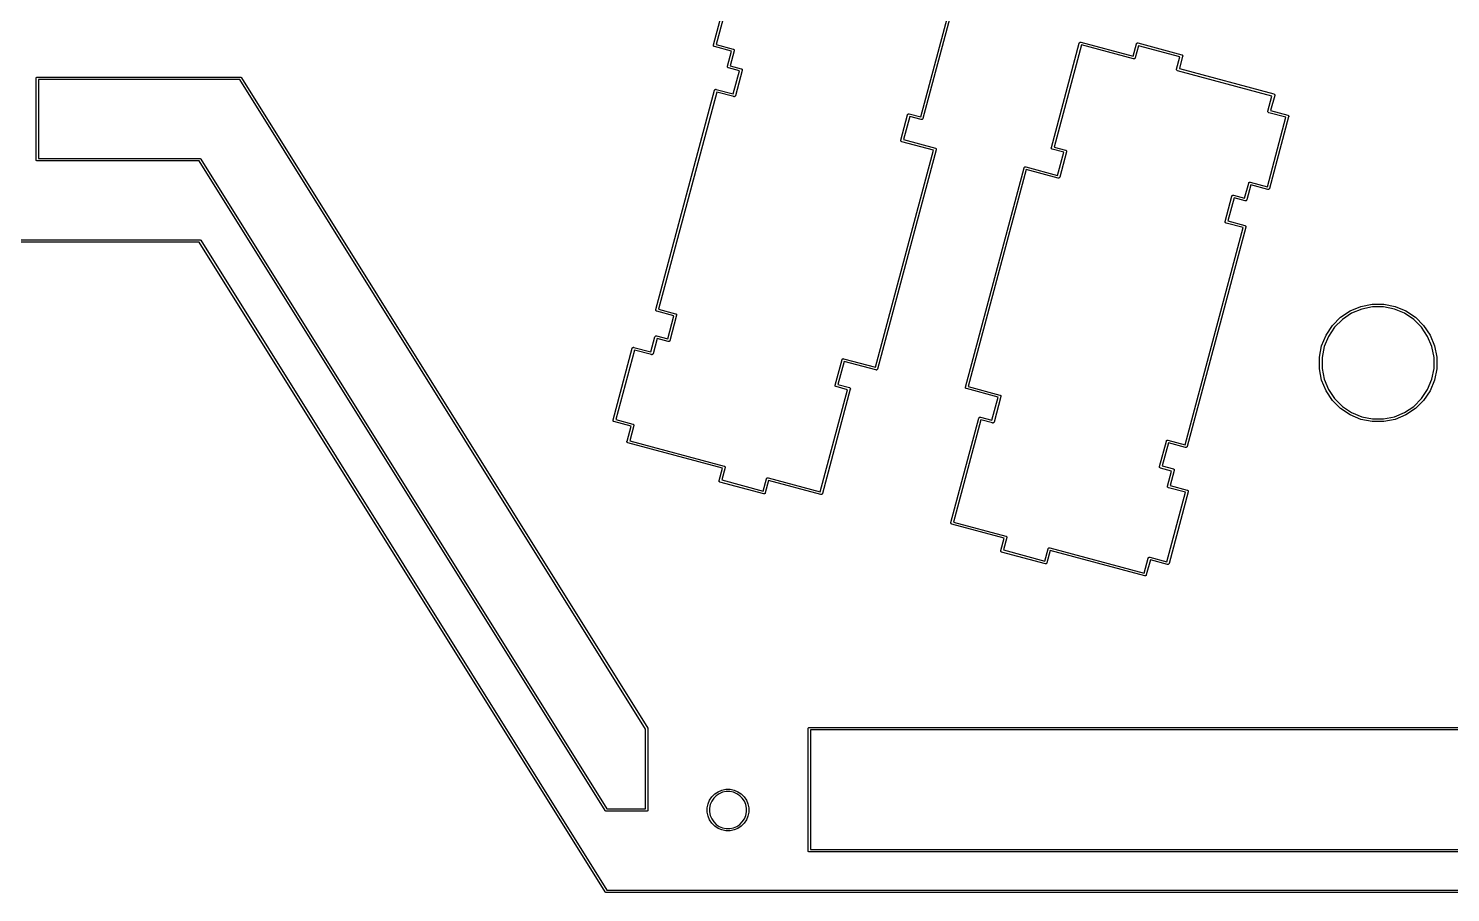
# Model space of a CAD drawing. Extents: x 22 to 393, y -205 to -25.
# Drawn here: x 119.5 to 207, y -205.1 to -151.9 of the extents above; entities that cross this region are included whole.
import ezdxf

# ---------------------------------------------------------------- set-up
doc = ezdxf.new("R2010")
doc.units = 0
doc.layers.add('BLACK', color=7, linetype='CONTINUOUS')

msp = doc.modelspace()

# ---------------------------------------------------------------- linework, layer by layer
at = {"layer": 'BLACK', "linetype": 'CONTINUOUS'}
for p, q in [((161.605, -152.948), (162.787, -148.539)), ((162.915, -148.649), (161.771, -152.918)), ((174.358, -157.368), (176.041, -151.087)), ((176.207, -151.057), (174.486, -157.478)), ((161.602, -152.966), (161.604, -152.952)), ((161.602, -152.981), (161.602, -152.966)), ((161.602, -152.966), (161.602, -152.966)), ((161.606, -152.996), (161.602, -152.981)), ((161.604, -152.952), (161.605, -152.948)), ((161.612, -153.01), (161.606, -152.996)), ((161.62, -153.022), (161.612, -153.01)), ((161.631, -153.032), (161.62, -153.022)), ((161.644, -153.04), (161.631, -153.032)), ((161.658, -153.045), (161.644, -153.04)), ((161.662, -153.046), (161.658, -153.045)), ((162.713, -153.328), (161.662, -153.046)), ((161.771, -152.918), (162.823, -153.199)), ((182.398, -159.256), (184.118, -152.835)), ((184.247, -152.944), (182.564, -159.225)), ((184.118, -152.835), (184.119, -152.831)), ((184.119, -152.831), (184.12, -152.828)), ((184.12, -152.828), (184.124, -152.817)), ((184.12, -152.828), (184.12, -152.828)), ((184.124, -152.817), (184.132, -152.804)), ((184.132, -152.804), (184.142, -152.793)), ((184.142, -152.793), (184.154, -152.785)), ((184.154, -152.785), (184.168, -152.778)), ((184.168, -152.778), (184.183, -152.775)), ((184.183, -152.775), (184.198, -152.775)), ((184.198, -152.775), (184.213, -152.777)), ((184.213, -152.777), (184.216, -152.778)), ((184.216, -152.778), (187.426, -153.639)), ((187.457, -153.804), (184.247, -152.944)), ((187.426, -153.639), (187.629, -152.882)), ((187.758, -152.991), (187.555, -153.748)), ((187.629, -152.882), (187.63, -152.878)), ((187.63, -152.878), (187.631, -152.874)), ((187.631, -152.874), (187.635, -152.864)), ((187.631, -152.874), (187.631, -152.874)), ((187.635, -152.864), (187.643, -152.851)), ((187.643, -152.851), (187.653, -152.84)), ((187.653, -152.84), (187.666, -152.831)), ((187.666, -152.831), (187.674, -152.828)), ((187.666, -152.831), (187.666, -152.831)), ((187.666, -152.831), (187.666, -152.831)), ((187.674, -152.828), (187.679, -152.825)), ((187.679, -152.825), (187.683, -152.824)), ((187.683, -152.824), (187.694, -152.822)), ((187.694, -152.822), (187.709, -152.821)), ((187.709, -152.821), (187.72, -152.823)), ((187.72, -152.823), (187.72, -152.823)), ((187.72, -152.823), (187.724, -152.824)), ((187.724, -152.824), (187.727, -152.825)), ((187.727, -152.825), (190.419, -153.546)), ((190.309, -153.675), (187.758, -152.991)), ((162.464, -154.256), (162.713, -153.328)), ((162.879, -153.297), (162.63, -154.226)), ((162.823, -153.199), (162.826, -153.2)), ((162.826, -153.2), (162.83, -153.201)), ((162.83, -153.201), (162.83, -153.201)), ((162.83, -153.201), (162.841, -153.205)), ((162.841, -153.205), (162.853, -153.213)), ((162.853, -153.213), (162.864, -153.223)), ((162.864, -153.223), (162.873, -153.236)), ((162.873, -153.236), (162.875, -153.24)), ((162.875, -153.24), (162.879, -153.249)), ((162.879, -153.249), (162.883, -153.264)), ((162.881, -153.294), (162.879, -153.297)), ((162.883, -153.279), (162.881, -153.294)), ((162.883, -153.264), (162.883, -153.279)), ((187.461, -153.806), (187.457, -153.804)), ((187.472, -153.808), (187.461, -153.806)), ((187.475, -153.808), (187.472, -153.808)), ((187.49, -153.808), (187.475, -153.808)), ((187.475, -153.808), (187.475, -153.808)), ((187.505, -153.804), (187.49, -153.808)), ((187.519, -153.798), (187.505, -153.804)), ((187.531, -153.789), (187.519, -153.798)), ((187.541, -153.778), (187.531, -153.789)), ((187.549, -153.766), (187.541, -153.778)), ((187.553, -153.755), (187.549, -153.766)), ((187.554, -153.752), (187.553, -153.755)), ((187.555, -153.748), (187.554, -153.752)), ((190.107, -154.432), (190.309, -153.675)), ((190.475, -153.644), (190.272, -154.401)), ((190.419, -153.546), (190.422, -153.547)), ((190.422, -153.547), (190.426, -153.548)), ((190.426, -153.548), (190.426, -153.548)), ((190.426, -153.548), (190.437, -153.552)), ((190.437, -153.552), (190.449, -153.56)), ((190.449, -153.56), (190.46, -153.57)), ((190.46, -153.57), (190.469, -153.583)), ((190.469, -153.583), (190.475, -153.596)), ((190.475, -153.596), (190.479, -153.611)), ((190.477, -153.641), (190.475, -153.644)), ((190.479, -153.626), (190.477, -153.641)), ((190.479, -153.611), (190.479, -153.626)), ((162.461, -154.275), (162.463, -154.26)), ((162.461, -154.29), (162.461, -154.275)), ((162.461, -154.275), (162.461, -154.275)), ((162.465, -154.304), (162.461, -154.29)), ((162.463, -154.26), (162.464, -154.256)), ((162.471, -154.318), (162.465, -154.304)), ((162.48, -154.33), (162.471, -154.318)), ((162.491, -154.341), (162.48, -154.33)), ((162.503, -154.348), (162.491, -154.341)), ((162.517, -154.354), (162.503, -154.348)), ((162.521, -154.354), (162.517, -154.354)), ((163.204, -154.537), (162.521, -154.354)), ((162.63, -154.226), (163.314, -154.409)), ((162.823, -155.96), (163.204, -154.537)), ((163.37, -154.507), (162.952, -156.07)), ((163.314, -154.409), (163.317, -154.41)), ((163.317, -154.41), (163.321, -154.411)), ((163.321, -154.411), (163.321, -154.411)), ((163.321, -154.411), (163.332, -154.415)), ((163.332, -154.415), (163.344, -154.423)), ((163.344, -154.423), (163.355, -154.433)), ((163.355, -154.433), (163.364, -154.445)), ((163.364, -154.445), (163.37, -154.459)), ((163.37, -154.459), (163.374, -154.474)), ((163.372, -154.503), (163.37, -154.507)), ((163.374, -154.489), (163.372, -154.503)), ((163.374, -154.474), (163.374, -154.489)), ((190.103, -154.45), (190.105, -154.435)), ((190.103, -154.465), (190.103, -154.45)), ((190.103, -154.45), (190.103, -154.45)), ((190.107, -154.48), (190.103, -154.465)), ((190.105, -154.435), (190.107, -154.432)), ((190.113, -154.493), (190.107, -154.48)), ((190.122, -154.505), (190.113, -154.493)), ((190.133, -154.516), (190.122, -154.505)), ((190.145, -154.524), (190.133, -154.516)), ((190.159, -154.529), (190.145, -154.524)), ((190.163, -154.53), (190.159, -154.529)), ((195.974, -156.087), (190.163, -154.53)), ((190.272, -154.401), (196.084, -155.958)), ((119.925, -155), (119.926, -154.985)), ((119.925, -155.004), (119.925, -155)), ((119.925, -159.996), (119.925, -155.004)), ((119.926, -154.985), (119.93, -154.971)), ((119.93, -154.971), (119.937, -154.958)), ((119.937, -154.958), (119.947, -154.947)), ((119.947, -154.947), (119.958, -154.937)), ((119.958, -154.937), (119.971, -154.93)), ((119.971, -154.93), (119.985, -154.926)), ((119.985, -154.926), (120, -154.925)), ((120, -154.925), (120.004, -154.925)), ((120.004, -154.925), (132.497, -154.925)), ((132.458, -155.075), (120.075, -155.075)), ((120.075, -155.075), (120.075, -159.925)), ((157.425, -195.022), (132.458, -155.075)), ((132.497, -154.925), (132.502, -154.925)), ((132.502, -154.925), (132.508, -154.925)), ((132.508, -154.925), (132.515, -154.926)), ((132.515, -154.926), (132.516, -154.926)), ((132.516, -154.926), (132.517, -154.927)), ((132.517, -154.927), (132.523, -154.929)), ((132.523, -154.929), (132.529, -154.93)), ((132.529, -154.93), (132.53, -154.931)), ((132.53, -154.931), (132.531, -154.931)), ((132.531, -154.931), (132.536, -154.934)), ((132.536, -154.934), (132.542, -154.937)), ((132.542, -154.937), (132.543, -154.938)), ((132.543, -154.938), (132.544, -154.939)), ((132.544, -154.939), (132.548, -154.943)), ((132.548, -154.943), (132.553, -154.947)), ((132.553, -154.947), (132.554, -154.948)), ((132.554, -154.948), (132.555, -154.948)), ((132.555, -154.948), (132.559, -154.953)), ((132.559, -154.953), (132.563, -154.958)), ((132.563, -154.958), (132.565, -154.962)), ((132.565, -154.962), (157.561, -194.956)), ((158.06, -169.222), (161.674, -155.735)), ((161.674, -155.732), (161.676, -155.728)), ((161.674, -155.735), (161.674, -155.732)), ((161.676, -155.728), (161.68, -155.718)), ((161.676, -155.728), (161.676, -155.728)), ((161.68, -155.718), (161.688, -155.705)), ((161.688, -155.705), (161.698, -155.694)), ((161.698, -155.694), (161.71, -155.685)), ((161.71, -155.685), (161.718, -155.682)), ((161.71, -155.685), (161.71, -155.685)), ((161.71, -155.685), (161.71, -155.685)), ((161.718, -155.682), (161.724, -155.679)), ((161.724, -155.679), (161.738, -155.675)), ((161.738, -155.675), (161.753, -155.675)), ((161.753, -155.675), (161.764, -155.677)), ((161.764, -155.677), (161.764, -155.677)), ((161.764, -155.677), (161.768, -155.677)), ((161.768, -155.677), (161.772, -155.679)), ((161.772, -155.679), (162.823, -155.96)), ((161.802, -155.845), (158.226, -169.192)), ((162.854, -156.126), (161.802, -155.845)), ((162.857, -156.128), (162.854, -156.126)), ((162.869, -156.13), (162.857, -156.128)), ((162.872, -156.13), (162.869, -156.13)), ((162.887, -156.13), (162.872, -156.13)), ((162.872, -156.13), (162.872, -156.13)), ((162.902, -156.126), (162.887, -156.13)), ((162.915, -156.12), (162.902, -156.126)), ((162.927, -156.111), (162.915, -156.12)), ((162.938, -156.1), (162.927, -156.111)), ((162.946, -156.088), (162.938, -156.1)), ((162.95, -156.077), (162.946, -156.088)), ((162.951, -156.074), (162.95, -156.077)), ((162.95, -156.077), (162.95, -156.077)), ((162.952, -156.07), (162.951, -156.074)), ((195.725, -157.015), (195.974, -156.087)), ((196.14, -156.056), (195.891, -156.985)), ((196.084, -155.958), (196.087, -155.959)), ((196.087, -155.959), (196.091, -155.96)), ((196.091, -155.96), (196.091, -155.96)), ((196.091, -155.96), (196.101, -155.964)), ((196.101, -155.964), (196.114, -155.972)), ((196.114, -155.972), (196.125, -155.982)), ((196.125, -155.982), (196.134, -155.994)), ((196.134, -155.994), (196.14, -156.008)), ((196.14, -156.008), (196.143, -156.023)), ((196.141, -156.053), (196.14, -156.056)), ((196.143, -156.044), (196.141, -156.053)), ((196.143, -156.023), (196.144, -156.038)), ((196.144, -156.038), (196.143, -156.044)), ((173.133, -158.798), (173.552, -157.235)), ((173.681, -157.345), (173.299, -158.768)), ((173.552, -157.235), (173.553, -157.231)), ((173.553, -157.231), (173.554, -157.228)), ((173.554, -157.228), (173.558, -157.217)), ((173.554, -157.228), (173.554, -157.228)), ((173.558, -157.217), (173.566, -157.205)), ((173.566, -157.205), (173.576, -157.194)), ((173.576, -157.194), (173.588, -157.185)), ((173.588, -157.185), (173.602, -157.179)), ((173.602, -157.179), (173.617, -157.175)), ((173.617, -157.175), (173.632, -157.175)), ((173.632, -157.175), (173.647, -157.177)), ((173.647, -157.177), (173.65, -157.179)), ((173.65, -157.179), (174.358, -157.368)), ((174.388, -157.534), (173.681, -157.345)), ((174.473, -157.508), (174.462, -157.519)), ((174.48, -157.495), (174.473, -157.508)), ((174.484, -157.485), (174.48, -157.495)), ((174.486, -157.481), (174.484, -157.485)), ((174.484, -157.485), (174.484, -157.485)), ((174.486, -157.478), (174.486, -157.481)), ((195.689, -161.664), (196.833, -157.395)), ((195.722, -157.034), (195.724, -157.019)), ((195.722, -157.049), (195.722, -157.034)), ((195.722, -157.034), (195.722, -157.034)), ((195.725, -157.063), (195.722, -157.049)), ((195.724, -157.019), (195.725, -157.015)), ((195.732, -157.077), (195.725, -157.063)), ((195.74, -157.089), (195.732, -157.077)), ((195.751, -157.099), (195.74, -157.089)), ((195.764, -157.107), (195.751, -157.099)), ((195.778, -157.113), (195.764, -157.107)), ((195.782, -157.113), (195.778, -157.113)), ((196.833, -157.395), (195.782, -157.113)), ((196.999, -157.364), (195.818, -161.773)), ((195.891, -156.985), (196.943, -157.266)), ((196.943, -157.266), (196.946, -157.267)), ((196.946, -157.267), (196.95, -157.268)), ((196.95, -157.268), (196.95, -157.268)), ((196.95, -157.268), (196.96, -157.272)), ((196.96, -157.272), (196.973, -157.28)), ((196.973, -157.28), (196.984, -157.291)), ((196.984, -157.291), (196.993, -157.303)), ((196.993, -157.303), (196.999, -157.316)), ((196.999, -157.316), (197.002, -157.331)), ((197, -157.361), (196.999, -157.364)), ((197.003, -157.346), (197, -157.361)), ((197.002, -157.331), (197.003, -157.346)), ((174.392, -157.536), (174.388, -157.534)), ((174.404, -157.538), (174.392, -157.536)), ((174.407, -157.538), (174.404, -157.538)), ((174.422, -157.538), (174.407, -157.538)), ((174.407, -157.538), (174.407, -157.538)), ((174.436, -157.534), (174.422, -157.538)), ((174.45, -157.528), (174.436, -157.534)), ((174.462, -157.519), (174.45, -157.528)), ((173.13, -158.816), (173.132, -158.802)), ((173.13, -158.831), (173.13, -158.816)), ((173.13, -158.816), (173.13, -158.816)), ((173.133, -158.846), (173.13, -158.831)), ((173.132, -158.802), (173.133, -158.798)), ((173.14, -158.86), (173.133, -158.846)), ((173.148, -158.872), (173.14, -158.86)), ((173.159, -158.882), (173.148, -158.872)), ((173.172, -158.89), (173.159, -158.882)), ((173.186, -158.895), (173.172, -158.89)), ((173.19, -158.896), (173.186, -158.895)), ((175.149, -159.421), (173.19, -158.896)), ((173.299, -158.768), (175.258, -159.293)), ((182.394, -159.271), (182.396, -159.259)), ((182.396, -159.259), (182.398, -159.256)), ((182.564, -159.225), (183.272, -159.415)), ((119.925, -160), (119.925, -159.996)), ((119.926, -160.015), (119.925, -160)), ((119.93, -160.029), (119.926, -160.015)), ((119.937, -160.042), (119.93, -160.029)), ((119.947, -160.053), (119.937, -160.042)), ((119.958, -160.063), (119.947, -160.053)), ((119.971, -160.07), (119.958, -160.063)), ((119.985, -160.074), (119.971, -160.07)), ((119.996, -160.075), (119.985, -160.074)), ((120, -160.075), (119.996, -160.075)), ((120.004, -160.075), (120, -160.075)), ((129.958, -160.075), (120.004, -160.075)), ((120.075, -159.925), (129.997, -159.925)), ((154.935, -200.038), (129.958, -160.075)), ((129.997, -159.925), (130.002, -159.925)), ((130.002, -159.925), (130.008, -159.925)), ((130.008, -159.925), (130.015, -159.926)), ((130.015, -159.926), (130.016, -159.926)), ((130.016, -159.926), (130.017, -159.927)), ((130.017, -159.927), (130.023, -159.929)), ((130.023, -159.929), (130.029, -159.93)), ((130.029, -159.93), (130.03, -159.931)), ((130.03, -159.931), (130.031, -159.931)), ((130.031, -159.931), (130.036, -159.934)), ((130.036, -159.934), (130.042, -159.937)), ((130.042, -159.937), (130.043, -159.938)), ((130.043, -159.938), (130.044, -159.939)), ((130.044, -159.939), (130.048, -159.943)), ((130.048, -159.943), (130.053, -159.947)), ((130.053, -159.947), (130.054, -159.948)), ((130.054, -159.948), (130.055, -159.948)), ((130.055, -159.948), (130.059, -159.953)), ((130.059, -159.953), (130.063, -159.958)), ((130.063, -159.958), (130.065, -159.962)), ((130.065, -159.962), (155.042, -199.925)), ((171.573, -172.768), (175.149, -159.421)), ((175.315, -159.39), (171.701, -172.877)), ((175.258, -159.293), (175.262, -159.293)), ((175.262, -159.293), (175.266, -159.294)), ((175.266, -159.294), (175.266, -159.294)), ((175.266, -159.294), (175.276, -159.298)), ((175.276, -159.298), (175.289, -159.306)), ((175.289, -159.306), (175.3, -159.317)), ((175.3, -159.317), (175.309, -159.329)), ((175.309, -159.329), (175.315, -159.342)), ((175.315, -159.342), (175.318, -159.357)), ((175.316, -159.387), (175.315, -159.39)), ((175.319, -159.372), (175.316, -159.387)), ((175.318, -159.357), (175.319, -159.372)), ((182.394, -159.274), (182.394, -159.271)), ((182.394, -159.289), (182.394, -159.274)), ((182.398, -159.304), (182.394, -159.289)), ((182.404, -159.317), (182.398, -159.304)), ((182.413, -159.329), (182.404, -159.317)), ((182.424, -159.34), (182.413, -159.329)), ((182.436, -159.348), (182.424, -159.34)), ((182.451, -159.353), (182.436, -159.348)), ((182.454, -159.354), (182.451, -159.353)), ((183.162, -159.543), (182.454, -159.354)), ((182.781, -160.966), (183.162, -159.543)), ((183.328, -159.513), (182.909, -161.076)), ((183.272, -159.415), (183.275, -159.415)), ((183.275, -159.415), (183.279, -159.417)), ((183.279, -159.417), (183.279, -159.417)), ((183.279, -159.417), (183.289, -159.421)), ((183.289, -159.421), (183.302, -159.429)), ((183.302, -159.429), (183.313, -159.439)), ((183.313, -159.439), (183.316, -159.443)), ((183.316, -159.443), (183.322, -159.451)), ((183.322, -159.451), (183.328, -159.465)), ((183.328, -159.465), (183.331, -159.479)), ((183.329, -159.509), (183.328, -159.513)), ((183.33, -159.505), (183.329, -159.509)), ((183.332, -159.494), (183.33, -159.505)), ((183.33, -159.505), (183.33, -159.505)), ((183.331, -159.479), (183.332, -159.494)), ((177.11, -173.985), (180.724, -160.498)), ((180.852, -160.607), (177.276, -173.954)), ((180.724, -160.494), (180.726, -160.491)), ((180.724, -160.498), (180.724, -160.494)), ((180.726, -160.491), (180.73, -160.48)), ((180.726, -160.491), (180.726, -160.491)), ((180.73, -160.48), (180.738, -160.467)), ((180.738, -160.467), (180.748, -160.456)), ((180.748, -160.456), (180.76, -160.448)), ((180.76, -160.448), (180.768, -160.444)), ((180.76, -160.448), (180.76, -160.448)), ((180.76, -160.448), (180.76, -160.448)), ((180.768, -160.444), (180.774, -160.441)), ((180.774, -160.441), (180.788, -160.438)), ((180.788, -160.438), (180.803, -160.438)), ((180.803, -160.438), (180.814, -160.439)), ((180.814, -160.439), (180.814, -160.439)), ((180.814, -160.439), (180.818, -160.44)), ((180.818, -160.44), (180.822, -160.441)), ((180.822, -160.441), (182.781, -160.966)), ((182.811, -161.132), (180.852, -160.607)), ((182.815, -161.134), (182.811, -161.132)), ((182.827, -161.135), (182.815, -161.134)), ((182.83, -161.136), (182.827, -161.135)), ((182.845, -161.135), (182.83, -161.136)), ((182.83, -161.136), (182.83, -161.136)), ((182.859, -161.132), (182.845, -161.135)), ((182.873, -161.126), (182.859, -161.132)), ((182.885, -161.117), (182.873, -161.126)), ((182.895, -161.106), (182.885, -161.117)), ((182.903, -161.093), (182.895, -161.106)), ((182.907, -161.083), (182.903, -161.093)), ((182.909, -161.079), (182.907, -161.083)), ((182.907, -161.083), (182.907, -161.083)), ((182.909, -161.076), (182.909, -161.079)), ((194.291, -162.367), (194.54, -161.439)), ((194.668, -161.548), (194.42, -162.477)), ((194.54, -161.439), (194.541, -161.435)), ((194.541, -161.435), (194.542, -161.432)), ((194.542, -161.432), (194.546, -161.421)), ((194.542, -161.432), (194.542, -161.432)), ((194.546, -161.421), (194.554, -161.408)), ((194.554, -161.408), (194.564, -161.397)), ((194.564, -161.397), (194.576, -161.389)), ((194.576, -161.389), (194.59, -161.382)), ((194.59, -161.382), (194.605, -161.379)), ((194.605, -161.379), (194.62, -161.378)), ((194.62, -161.378), (194.631, -161.38)), ((194.631, -161.38), (194.631, -161.38)), ((194.631, -161.38), (194.634, -161.381)), ((194.634, -161.381), (194.638, -161.382)), ((194.638, -161.382), (195.689, -161.664)), ((195.72, -161.83), (194.668, -161.548)), ((195.723, -161.831), (195.72, -161.83)), ((195.735, -161.833), (195.723, -161.831)), ((195.738, -161.834), (195.735, -161.833)), ((195.753, -161.833), (195.738, -161.834)), ((195.738, -161.834), (195.738, -161.834)), ((195.768, -161.83), (195.753, -161.833)), ((195.781, -161.824), (195.768, -161.83)), ((195.794, -161.815), (195.781, -161.824)), ((195.804, -161.804), (195.794, -161.815)), ((195.812, -161.791), (195.804, -161.804)), ((195.816, -161.781), (195.812, -161.791)), ((195.817, -161.777), (195.816, -161.781)), ((195.816, -161.781), (195.816, -161.781)), ((195.818, -161.773), (195.817, -161.777)), ((193.091, -163.804), (193.51, -162.241)), ((193.638, -162.35), (193.257, -163.773)), ((193.51, -162.241), (193.511, -162.237)), ((193.511, -162.237), (193.512, -162.234)), ((193.512, -162.234), (193.516, -162.223)), ((193.512, -162.234), (193.512, -162.234)), ((193.516, -162.223), (193.524, -162.21)), ((193.524, -162.21), (193.534, -162.199)), ((193.534, -162.199), (193.546, -162.191)), ((193.546, -162.191), (193.56, -162.184)), ((193.56, -162.184), (193.574, -162.181)), ((193.574, -162.181), (193.589, -162.181)), ((193.589, -162.181), (193.604, -162.183)), ((193.604, -162.183), (193.608, -162.184)), ((193.608, -162.184), (194.291, -162.367)), ((194.322, -162.533), (193.638, -162.35)), ((194.325, -162.535), (194.322, -162.533)), ((194.329, -162.535), (194.325, -162.535)), ((194.34, -162.537), (194.329, -162.535)), ((194.329, -162.535), (194.329, -162.535)), ((194.355, -162.537), (194.34, -162.537)), ((194.34, -162.537), (194.34, -162.537)), ((194.37, -162.533), (194.355, -162.537)), ((194.383, -162.527), (194.37, -162.533)), ((194.396, -162.518), (194.383, -162.527)), ((194.406, -162.507), (194.396, -162.518)), ((194.414, -162.495), (194.406, -162.507)), ((194.419, -162.481), (194.414, -162.494)), ((194.414, -162.494), (194.414, -162.495)), ((194.42, -162.477), (194.419, -162.481)), ((190.623, -177.53), (194.199, -164.183)), ((194.365, -164.153), (190.751, -177.64)), ((193.087, -163.822), (193.09, -163.807)), ((193.088, -163.837), (193.087, -163.822)), ((193.087, -163.822), (193.087, -163.822)), ((193.091, -163.852), (193.088, -163.837)), ((193.09, -163.807), (193.091, -163.804)), ((193.097, -163.865), (193.091, -163.852)), ((193.106, -163.878), (193.097, -163.865)), ((193.117, -163.888), (193.106, -163.878)), ((193.13, -163.896), (193.117, -163.888)), ((193.144, -163.901), (193.13, -163.896)), ((193.148, -163.902), (193.144, -163.901)), ((194.199, -164.183), (193.148, -163.902)), ((193.257, -163.773), (194.308, -164.055)), ((194.308, -164.055), (194.312, -164.056)), ((194.312, -164.056), (194.316, -164.057)), ((194.316, -164.057), (194.316, -164.057)), ((194.316, -164.057), (194.326, -164.061)), ((194.326, -164.061), (194.339, -164.069)), ((194.339, -164.069), (194.35, -164.079)), ((194.35, -164.079), (194.359, -164.091)), ((194.359, -164.091), (194.365, -164.105)), ((194.365, -164.105), (194.368, -164.12)), ((194.366, -164.149), (194.365, -164.153)), ((194.369, -164.135), (194.366, -164.149)), ((194.368, -164.12), (194.369, -164.135)), ((129.958, -165.075), (27.4963, -165.075)), ((27.5033, -164.925), (129.997, -164.925)), ((154.935, -205.038), (129.958, -165.075)), ((129.997, -164.925), (130.002, -164.925)), ((130.002, -164.925), (130.008, -164.925)), ((130.008, -164.925), (130.015, -164.926)), ((130.015, -164.926), (130.016, -164.926)), ((130.016, -164.926), (130.017, -164.927)), ((130.017, -164.927), (130.023, -164.929)), ((130.023, -164.929), (130.029, -164.93)), ((130.029, -164.93), (130.03, -164.931)), ((130.03, -164.931), (130.031, -164.931)), ((130.031, -164.931), (130.036, -164.934)), ((130.036, -164.934), (130.042, -164.937)), ((130.042, -164.937), (130.043, -164.938)), ((130.043, -164.938), (130.044, -164.939)), ((130.044, -164.939), (130.048, -164.943)), ((130.048, -164.943), (130.053, -164.947)), ((130.053, -164.947), (130.054, -164.948)), ((130.054, -164.948), (130.055, -164.948)), ((130.055, -164.948), (130.059, -164.953)), ((130.059, -164.953), (130.063, -164.958)), ((130.063, -164.958), (130.065, -164.962)), ((130.065, -164.962), (155.042, -204.925)), ((201.446, -169.026), (202.144, -168.887)), ((202.144, -168.887), (202.856, -168.887)), ((202.856, -168.887), (203.554, -169.026)), ((158.056, -169.24), (158.059, -169.226)), ((158.057, -169.255), (158.056, -169.24)), ((158.056, -169.24), (158.056, -169.24)), ((158.06, -169.27), (158.057, -169.255)), ((158.059, -169.226), (158.06, -169.222)), ((158.066, -169.284), (158.06, -169.27)), ((158.075, -169.296), (158.066, -169.284)), ((158.086, -169.306), (158.075, -169.296)), ((158.099, -169.314), (158.086, -169.306)), ((158.113, -169.319), (158.099, -169.314)), ((158.117, -169.32), (158.113, -169.319)), ((159.168, -169.602), (158.117, -169.32)), ((158.226, -169.192), (159.277, -169.473)), ((158.787, -171.025), (159.168, -169.602)), ((159.334, -169.571), (158.915, -171.134)), ((159.277, -169.473), (159.281, -169.474)), ((159.281, -169.474), (159.285, -169.475)), ((159.285, -169.475), (159.285, -169.475)), ((159.285, -169.475), (159.295, -169.479)), ((159.295, -169.479), (159.308, -169.487)), ((159.308, -169.487), (159.319, -169.497)), ((159.319, -169.497), (159.322, -169.501)), ((159.322, -169.501), (159.328, -169.51)), ((159.328, -169.51), (159.33, -169.514)), ((159.33, -169.514), (159.334, -169.523)), ((159.334, -169.523), (159.337, -169.538)), ((159.335, -169.568), (159.334, -169.571)), ((159.338, -169.553), (159.335, -169.568)), ((159.337, -169.538), (159.338, -169.553)), ((199.694, -170.197), (200.197, -169.694)), ((200.197, -169.694), (200.789, -169.298)), ((200.869, -169.448), (200.305, -169.825)), ((200.789, -169.298), (201.446, -169.026)), ((201.495, -169.188), (200.869, -169.448)), ((202.161, -169.056), (201.495, -169.188)), ((202.839, -169.056), (202.161, -169.056)), ((203.505, -169.188), (202.839, -169.056)), ((204.131, -169.448), (203.505, -169.188)), ((203.554, -169.026), (204.211, -169.298)), ((204.695, -169.825), (204.131, -169.448)), ((204.211, -169.298), (204.803, -169.694)), ((204.803, -169.694), (205.306, -170.197)), ((199.298, -170.789), (199.694, -170.197)), ((199.825, -170.305), (199.448, -170.869)), ((200.305, -169.825), (199.825, -170.305)), ((205.175, -170.305), (204.695, -169.825)), ((205.552, -170.869), (205.175, -170.305)), ((205.306, -170.197), (205.702, -170.789)), ((157.757, -171.827), (158.005, -170.898)), ((158.134, -171.008), (157.885, -171.936)), ((158.005, -170.898), (158.006, -170.894)), ((158.006, -170.894), (158.007, -170.891)), ((158.007, -170.891), (158.011, -170.88)), ((158.007, -170.891), (158.007, -170.891)), ((158.011, -170.88), (158.019, -170.868)), ((158.019, -170.868), (158.029, -170.857)), ((158.029, -170.857), (158.042, -170.848)), ((158.042, -170.848), (158.055, -170.842)), ((158.055, -170.842), (158.07, -170.838)), ((158.07, -170.838), (158.085, -170.838)), ((158.085, -170.838), (158.096, -170.84)), ((158.096, -170.84), (158.096, -170.84)), ((158.096, -170.84), (158.1, -170.84)), ((158.1, -170.84), (158.103, -170.842)), ((158.103, -170.842), (158.787, -171.025)), ((158.817, -171.191), (158.134, -171.008)), ((158.821, -171.192), (158.817, -171.191)), ((158.833, -171.194), (158.821, -171.192)), ((158.836, -171.194), (158.833, -171.194)), ((158.851, -171.194), (158.836, -171.194)), ((158.836, -171.194), (158.836, -171.194)), ((158.865, -171.191), (158.851, -171.194)), ((158.879, -171.184), (158.865, -171.191)), ((158.891, -171.176), (158.879, -171.184)), ((158.901, -171.165), (158.891, -171.176)), ((158.909, -171.152), (158.901, -171.165)), ((158.913, -171.141), (158.909, -171.152)), ((158.914, -171.138), (158.913, -171.141)), ((158.915, -171.134), (158.914, -171.138)), ((198.887, -172.144), (199.026, -171.446)), ((199.026, -171.446), (199.298, -170.789)), ((199.188, -171.495), (199.056, -172.161)), ((199.448, -170.869), (199.188, -171.495)), ((205.812, -171.495), (205.552, -170.869)), ((205.702, -170.789), (205.974, -171.446)), ((205.944, -172.161), (205.812, -171.495)), ((205.974, -171.446), (206.113, -172.144)), ((155.426, -176.011), (156.607, -171.602)), ((156.736, -171.711), (155.592, -175.98)), ((156.607, -171.602), (156.608, -171.598)), ((156.608, -171.598), (156.609, -171.594)), ((156.609, -171.594), (156.613, -171.584)), ((156.609, -171.594), (156.609, -171.594)), ((156.613, -171.584), (156.621, -171.571)), ((156.621, -171.571), (156.631, -171.56)), ((156.631, -171.56), (156.644, -171.551)), ((156.644, -171.551), (156.651, -171.548)), ((156.644, -171.551), (156.644, -171.551)), ((156.644, -171.551), (156.644, -171.551)), ((156.651, -171.548), (156.657, -171.545)), ((156.657, -171.545), (156.672, -171.542)), ((156.672, -171.542), (156.687, -171.541)), ((156.687, -171.541), (156.698, -171.543)), ((156.698, -171.543), (156.698, -171.543)), ((156.698, -171.543), (156.702, -171.544)), ((156.702, -171.544), (156.705, -171.545)), ((156.705, -171.545), (157.757, -171.827)), ((157.787, -171.993), (156.736, -171.711)), ((157.791, -171.994), (157.787, -171.993)), ((157.794, -171.995), (157.791, -171.994)), ((157.805, -171.997), (157.794, -171.995)), ((157.794, -171.995), (157.794, -171.995)), ((157.82, -171.996), (157.805, -171.997)), ((157.805, -171.997), (157.805, -171.997)), ((157.835, -171.993), (157.82, -171.996)), ((157.849, -171.986), (157.835, -171.993)), ((157.861, -171.978), (157.849, -171.986)), ((157.871, -171.967), (157.861, -171.978)), ((157.879, -171.954), (157.871, -171.967)), ((157.883, -171.943), (157.879, -171.954)), ((157.884, -171.94), (157.883, -171.943)), ((157.883, -171.943), (157.883, -171.943)), ((157.885, -171.936), (157.884, -171.94)), ((169.097, -173.862), (169.516, -172.299)), ((169.516, -172.296), (169.518, -172.292)), ((169.516, -172.299), (169.516, -172.296)), ((169.518, -172.292), (169.522, -172.282)), ((169.518, -172.292), (169.518, -172.292)), ((169.522, -172.282), (169.53, -172.269)), ((169.53, -172.269), (169.54, -172.258)), ((169.54, -172.258), (169.552, -172.249)), ((169.552, -172.249), (169.566, -172.243)), ((169.566, -172.243), (169.58, -172.24)), ((169.58, -172.24), (169.595, -172.239)), ((169.595, -172.239), (169.61, -172.241)), ((169.61, -172.241), (169.614, -172.243)), ((169.614, -172.243), (171.573, -172.768)), ((198.887, -172.856), (198.887, -172.144)), ((199.056, -172.161), (199.056, -172.839)), ((205.944, -172.839), (205.944, -172.161)), ((206.113, -172.144), (206.113, -172.856)), ((169.644, -172.409), (169.263, -173.832)), ((171.603, -172.934), (169.644, -172.409)), ((171.607, -172.935), (171.603, -172.934)), ((171.619, -172.937), (171.607, -172.935)), ((171.622, -172.937), (171.619, -172.937)), ((171.637, -172.937), (171.622, -172.937)), ((171.622, -172.937), (171.622, -172.937)), ((171.651, -172.934), (171.637, -172.937)), ((171.665, -172.927), (171.651, -172.934)), ((171.677, -172.919), (171.665, -172.927)), ((171.687, -172.908), (171.677, -172.919)), ((171.695, -172.895), (171.687, -172.908)), ((171.699, -172.884), (171.695, -172.895)), ((171.701, -172.881), (171.699, -172.884)), ((171.699, -172.884), (171.699, -172.884)), ((171.701, -172.877), (171.701, -172.881)), ((199.026, -173.554), (198.887, -172.856)), ((199.056, -172.839), (199.188, -173.505)), ((205.812, -173.505), (205.944, -172.839)), ((206.113, -172.856), (205.974, -173.554)), ((170.027, -174.119), (168.307, -180.54)), ((169.093, -173.881), (169.096, -173.866)), ((169.094, -173.896), (169.093, -173.881)), ((169.093, -173.881), (169.093, -173.881)), ((169.097, -173.91), (169.094, -173.896)), ((169.096, -173.866), (169.097, -173.862)), ((169.103, -173.924), (169.097, -173.91)), ((169.112, -173.936), (169.103, -173.924)), ((169.123, -173.946), (169.112, -173.936)), ((169.136, -173.954), (169.123, -173.946)), ((169.15, -173.96), (169.136, -173.954)), ((169.153, -173.96), (169.15, -173.96)), ((169.861, -174.15), (169.153, -173.96)), ((169.263, -173.832), (169.971, -174.021)), ((169.971, -174.021), (169.974, -174.022)), ((169.974, -174.022), (169.978, -174.023)), ((169.978, -174.023), (169.978, -174.023)), ((169.978, -174.023), (169.989, -174.027)), ((169.989, -174.027), (170.001, -174.035)), ((170.001, -174.035), (170.001, -174.035)), ((170.001, -174.035), (170.012, -174.046)), ((170.012, -174.046), (170.021, -174.058)), ((170.021, -174.058), (170.027, -174.071)), ((170.027, -174.071), (170.031, -174.086)), ((170.029, -174.116), (170.027, -174.119)), ((170.031, -174.101), (170.029, -174.112)), ((170.029, -174.112), (170.029, -174.112)), ((170.029, -174.112), (170.029, -174.116)), ((170.031, -174.086), (170.031, -174.101)), ((177.106, -174.003), (177.109, -173.988)), ((177.107, -174.018), (177.106, -174.003)), ((177.106, -174.003), (177.106, -174.003)), ((177.11, -174.033), (177.107, -174.018)), ((177.109, -173.988), (177.11, -173.985)), ((177.116, -174.046), (177.11, -174.033)), ((177.125, -174.058), (177.116, -174.046)), ((177.136, -174.069), (177.125, -174.058)), ((177.149, -174.077), (177.136, -174.069)), ((177.163, -174.082), (177.149, -174.077)), ((177.167, -174.082), (177.163, -174.082)), ((179.126, -174.607), (177.167, -174.082)), ((177.276, -173.954), (179.235, -174.479)), ((199.298, -174.211), (199.026, -173.554)), ((199.188, -173.505), (199.448, -174.131)), ((199.448, -174.131), (199.825, -174.695)), ((205.175, -174.695), (205.552, -174.131)), ((205.552, -174.131), (205.812, -173.505)), ((205.974, -173.554), (205.702, -174.211)), ((168.178, -180.431), (169.861, -174.15)), ((178.744, -176.03), (179.126, -174.607)), ((179.292, -174.577), (178.873, -176.14)), ((179.235, -174.479), (179.239, -174.48)), ((179.239, -174.48), (179.242, -174.481)), ((179.242, -174.481), (179.242, -174.481)), ((179.242, -174.481), (179.253, -174.485)), ((179.253, -174.485), (179.266, -174.493)), ((179.266, -174.493), (179.277, -174.503)), ((179.277, -174.503), (179.285, -174.515)), ((179.285, -174.515), (179.292, -174.529)), ((179.292, -174.529), (179.295, -174.544)), ((179.293, -174.573), (179.292, -174.577)), ((179.295, -174.559), (179.293, -174.573)), ((179.295, -174.544), (179.295, -174.559)), ((199.694, -174.803), (199.298, -174.211)), ((200.197, -175.306), (199.694, -174.803)), ((199.825, -174.695), (200.305, -175.175)), ((204.695, -175.175), (205.175, -174.695)), ((205.306, -174.803), (204.803, -175.306)), ((205.702, -174.211), (205.306, -174.803)), ((177.939, -175.894), (177.941, -175.89)), ((177.941, -175.89), (177.945, -175.88)), ((177.941, -175.89), (177.941, -175.89)), ((177.945, -175.88), (177.952, -175.867)), ((177.952, -175.867), (177.963, -175.856)), ((177.963, -175.856), (177.975, -175.847)), ((177.975, -175.847), (177.989, -175.841)), ((177.989, -175.841), (178.003, -175.837)), ((178.003, -175.837), (178.018, -175.837)), ((178.018, -175.837), (178.033, -175.839)), ((178.033, -175.839), (178.037, -175.841)), ((178.037, -175.841), (178.744, -176.03)), ((200.789, -175.702), (200.197, -175.306)), ((200.305, -175.175), (200.869, -175.552)), ((201.446, -175.974), (200.789, -175.702)), ((200.869, -175.552), (201.495, -175.812)), ((201.495, -175.812), (202.161, -175.944)), ((202.839, -175.944), (203.505, -175.812)), ((203.505, -175.812), (204.131, -175.552)), ((204.211, -175.702), (203.554, -175.974)), ((204.131, -175.552), (204.695, -175.175)), ((204.803, -175.306), (204.211, -175.702)), ((155.422, -176.029), (155.425, -176.014)), ((155.423, -176.044), (155.422, -176.029)), ((155.422, -176.029), (155.422, -176.029)), ((155.426, -176.059), (155.423, -176.044)), ((155.425, -176.014), (155.426, -176.011)), ((155.432, -176.072), (155.426, -176.059)), ((155.441, -176.084), (155.432, -176.072)), ((155.452, -176.095), (155.441, -176.084)), ((155.465, -176.103), (155.452, -176.095)), ((155.479, -176.108), (155.465, -176.103)), ((155.482, -176.109), (155.479, -176.108)), ((156.534, -176.39), (155.482, -176.109)), ((155.592, -175.98), (156.643, -176.262)), ((156.285, -177.319), (156.534, -176.39)), ((156.7, -176.36), (156.451, -177.288)), ((156.643, -176.262), (156.647, -176.262)), ((156.647, -176.262), (156.65, -176.264)), ((156.65, -176.264), (156.65, -176.264)), ((156.65, -176.264), (156.661, -176.268)), ((156.661, -176.268), (156.674, -176.276)), ((156.674, -176.276), (156.685, -176.286)), ((156.685, -176.286), (156.685, -176.286)), ((156.685, -176.286), (156.693, -176.298)), ((156.693, -176.298), (156.695, -176.302)), ((156.695, -176.302), (156.7, -176.312)), ((156.7, -176.312), (156.703, -176.326)), ((156.701, -176.356), (156.7, -176.36)), ((156.703, -176.341), (156.701, -176.356)), ((156.703, -176.326), (156.703, -176.341)), ((176.218, -182.318), (177.939, -175.897)), ((178.067, -176.007), (176.384, -182.288)), ((177.939, -175.897), (177.939, -175.894)), ((178.775, -176.196), (178.067, -176.007)), ((178.778, -176.198), (178.775, -176.196)), ((178.79, -176.2), (178.778, -176.198)), ((178.793, -176.2), (178.79, -176.2)), ((178.808, -176.2), (178.793, -176.2)), ((178.793, -176.2), (178.793, -176.2)), ((178.823, -176.196), (178.808, -176.2)), ((178.837, -176.19), (178.823, -176.196)), ((178.849, -176.181), (178.837, -176.19)), ((178.859, -176.17), (178.849, -176.181)), ((178.867, -176.158), (178.859, -176.17)), ((178.871, -176.147), (178.867, -176.158)), ((178.872, -176.144), (178.871, -176.147)), ((178.871, -176.147), (178.871, -176.147)), ((178.873, -176.14), (178.872, -176.144)), ((202.144, -176.113), (201.446, -175.974)), ((202.856, -176.113), (202.144, -176.113)), ((202.161, -175.944), (202.839, -175.944)), ((203.554, -175.974), (202.856, -176.113)), ((156.281, -177.337), (156.282, -177.331)), ((156.282, -177.352), (156.281, -177.337)), ((156.282, -177.331), (156.284, -177.322)), ((156.285, -177.367), (156.282, -177.352)), ((156.284, -177.322), (156.285, -177.319)), ((156.291, -177.381), (156.285, -177.367)), ((156.3, -177.393), (156.291, -177.381)), ((156.311, -177.403), (156.3, -177.393)), ((156.324, -177.411), (156.311, -177.403)), ((156.338, -177.416), (156.324, -177.411)), ((156.341, -177.417), (156.338, -177.416)), ((162.153, -178.974), (156.341, -177.417)), ((156.451, -177.288), (162.262, -178.845)), ((189.055, -178.868), (189.473, -177.305)), ((189.602, -177.415), (189.221, -178.838)), ((189.473, -177.305), (189.474, -177.301)), ((189.474, -177.301), (189.475, -177.298)), ((189.475, -177.298), (189.479, -177.287)), ((189.475, -177.298), (189.475, -177.298)), ((189.479, -177.287), (189.487, -177.275)), ((189.487, -177.275), (189.498, -177.264)), ((189.498, -177.264), (189.51, -177.255)), ((189.51, -177.255), (189.523, -177.249)), ((189.523, -177.249), (189.538, -177.245)), ((189.538, -177.245), (189.553, -177.245)), ((189.553, -177.245), (189.568, -177.247)), ((189.568, -177.247), (189.571, -177.249)), ((189.571, -177.249), (190.623, -177.53)), ((190.653, -177.696), (189.602, -177.415)), ((190.751, -177.643), (190.749, -177.647)), ((190.751, -177.64), (190.751, -177.643)), ((190.657, -177.698), (190.653, -177.696)), ((190.669, -177.7), (190.657, -177.698)), ((190.672, -177.7), (190.669, -177.7)), ((190.687, -177.7), (190.672, -177.7)), ((190.672, -177.7), (190.672, -177.7)), ((190.701, -177.696), (190.687, -177.7)), ((190.715, -177.69), (190.701, -177.696)), ((190.727, -177.681), (190.715, -177.69)), ((190.737, -177.67), (190.727, -177.681)), ((190.745, -177.657), (190.737, -177.67)), ((190.749, -177.647), (190.745, -177.657)), ((190.749, -177.647), (190.749, -177.647)), ((161.95, -179.731), (162.153, -178.974)), ((162.318, -178.943), (162.116, -179.7)), ((162.262, -178.845), (162.266, -178.846)), ((162.266, -178.846), (162.269, -178.847)), ((162.269, -178.847), (162.269, -178.847)), ((162.269, -178.847), (162.28, -178.851)), ((162.28, -178.851), (162.292, -178.859)), ((162.292, -178.859), (162.303, -178.87)), ((162.303, -178.87), (162.312, -178.882)), ((162.312, -178.882), (162.318, -178.895)), ((162.318, -178.895), (162.322, -178.91)), ((162.32, -178.94), (162.318, -178.943)), ((162.322, -178.925), (162.32, -178.94)), ((162.322, -178.91), (162.322, -178.925)), ((189.051, -178.886), (189.053, -178.872)), ((189.051, -178.901), (189.051, -178.886)), ((189.051, -178.886), (189.051, -178.886)), ((189.055, -178.916), (189.051, -178.901)), ((189.053, -178.872), (189.055, -178.868)), ((189.061, -178.93), (189.055, -178.916)), ((189.07, -178.942), (189.061, -178.93)), ((189.081, -178.952), (189.07, -178.942)), ((189.093, -178.96), (189.081, -178.952)), ((189.107, -178.965), (189.093, -178.96)), ((189.111, -178.966), (189.107, -178.965)), ((189.795, -179.149), (189.111, -178.966)), ((189.221, -178.838), (189.904, -179.021)), ((189.546, -180.078), (189.795, -179.149)), ((189.961, -179.119), (189.712, -180.047)), ((189.904, -179.021), (189.908, -179.021)), ((189.908, -179.021), (189.911, -179.023)), ((189.911, -179.023), (189.911, -179.023)), ((189.911, -179.023), (189.922, -179.027)), ((189.922, -179.027), (189.934, -179.034)), ((189.934, -179.034), (189.945, -179.045)), ((189.945, -179.045), (189.954, -179.057)), ((189.954, -179.057), (189.96, -179.071)), ((189.96, -179.071), (189.964, -179.085)), ((189.962, -179.115), (189.961, -179.119)), ((189.964, -179.1), (189.962, -179.115)), ((189.964, -179.085), (189.964, -179.1)), ((161.946, -179.749), (161.948, -179.734)), ((161.946, -179.764), (161.946, -179.749)), ((161.946, -179.749), (161.946, -179.749)), ((161.95, -179.779), (161.946, -179.764)), ((161.948, -179.734), (161.95, -179.731)), ((161.956, -179.792), (161.95, -179.779)), ((161.965, -179.805), (161.956, -179.792)), ((161.976, -179.815), (161.965, -179.805)), ((161.988, -179.823), (161.976, -179.815)), ((162.002, -179.828), (161.988, -179.823)), ((162.006, -179.829), (162.002, -179.828)), ((164.698, -180.55), (162.006, -179.829)), ((162.116, -179.7), (164.667, -180.384)), ((164.667, -180.384), (164.87, -179.627)), ((164.999, -179.736), (164.796, -180.493)), ((164.87, -179.627), (164.871, -179.623)), ((164.871, -179.623), (164.872, -179.62)), ((164.872, -179.62), (164.876, -179.609)), ((164.872, -179.62), (164.872, -179.62)), ((164.876, -179.609), (164.884, -179.597)), ((164.884, -179.597), (164.894, -179.586)), ((164.894, -179.586), (164.906, -179.577)), ((164.906, -179.577), (164.914, -179.573)), ((164.906, -179.577), (164.906, -179.577)), ((164.906, -179.577), (164.906, -179.577)), ((164.914, -179.573), (164.92, -179.571)), ((164.92, -179.571), (164.923, -179.57)), ((164.923, -179.57), (164.935, -179.567)), ((164.935, -179.567), (164.95, -179.567)), ((164.95, -179.567), (164.961, -179.569)), ((164.961, -179.569), (164.961, -179.569)), ((164.961, -179.569), (164.964, -179.569)), ((164.964, -179.569), (164.968, -179.571)), ((164.968, -179.571), (168.178, -180.431)), ((168.209, -180.597), (164.999, -179.736)), ((189.542, -180.096), (189.544, -180.081)), ((189.542, -180.111), (189.542, -180.096)), ((189.542, -180.096), (189.542, -180.096)), ((189.546, -180.126), (189.542, -180.111)), ((189.544, -180.081), (189.546, -180.078)), ((189.552, -180.139), (189.546, -180.126)), ((189.561, -180.152), (189.552, -180.139)), ((189.572, -180.162), (189.561, -180.152)), ((189.584, -180.17), (189.572, -180.162)), ((189.599, -180.175), (189.584, -180.17)), ((189.602, -180.176), (189.599, -180.175)), ((190.654, -180.457), (189.602, -180.176)), ((189.712, -180.047), (190.763, -180.329)), ((164.701, -180.551), (164.698, -180.55)), ((164.713, -180.553), (164.701, -180.551)), ((164.716, -180.554), (164.713, -180.553)), ((164.731, -180.553), (164.716, -180.554)), ((164.716, -180.554), (164.716, -180.554)), ((164.746, -180.55), (164.731, -180.553)), ((164.759, -180.544), (164.746, -180.55)), ((164.772, -180.535), (164.759, -180.544)), ((164.782, -180.524), (164.772, -180.535)), ((164.79, -180.511), (164.782, -180.524)), ((164.794, -180.501), (164.79, -180.511)), ((164.795, -180.497), (164.794, -180.501)), ((164.794, -180.501), (164.794, -180.501)), ((164.796, -180.493), (164.795, -180.497)), ((168.212, -180.598), (168.209, -180.597)), ((168.224, -180.6), (168.212, -180.598)), ((168.227, -180.6), (168.224, -180.6)), ((168.242, -180.6), (168.227, -180.6)), ((168.227, -180.6), (168.227, -180.6)), ((168.257, -180.597), (168.242, -180.6)), ((168.271, -180.59), (168.257, -180.597)), ((168.283, -180.582), (168.271, -180.59)), ((168.293, -180.571), (168.283, -180.582)), ((168.301, -180.558), (168.293, -180.571)), ((168.303, -180.551), (168.301, -180.558)), ((168.306, -180.544), (168.303, -180.551)), ((168.307, -180.54), (168.306, -180.544)), ((189.51, -184.726), (190.654, -180.457)), ((190.82, -180.427), (189.638, -184.836)), ((190.763, -180.329), (190.767, -180.33)), ((190.767, -180.33), (190.77, -180.331)), ((190.77, -180.331), (190.77, -180.331)), ((190.77, -180.331), (190.781, -180.335)), ((190.781, -180.335), (190.794, -180.343)), ((190.794, -180.343), (190.805, -180.353)), ((190.805, -180.353), (190.807, -180.357)), ((190.807, -180.357), (190.813, -180.365)), ((190.813, -180.365), (190.815, -180.37)), ((190.815, -180.37), (190.819, -180.379)), ((190.819, -180.379), (190.823, -180.394)), ((190.821, -180.423), (190.82, -180.427)), ((190.823, -180.409), (190.821, -180.423)), ((190.823, -180.394), (190.823, -180.409)), ((176.214, -182.336), (176.217, -182.322)), ((176.215, -182.351), (176.214, -182.336)), ((176.214, -182.336), (176.214, -182.336)), ((176.218, -182.366), (176.215, -182.351)), ((176.217, -182.322), (176.218, -182.318)), ((176.224, -182.38), (176.218, -182.366)), ((176.233, -182.392), (176.224, -182.38)), ((176.244, -182.402), (176.233, -182.392)), ((176.257, -182.41), (176.244, -182.402)), ((176.271, -182.415), (176.257, -182.41)), ((176.275, -182.416), (176.271, -182.415)), ((179.485, -183.276), (176.275, -182.416)), ((176.384, -182.288), (179.595, -183.148)), ((179.282, -184.033), (179.485, -183.276)), ((179.651, -183.246), (179.448, -184.003)), ((179.595, -183.148), (179.598, -183.148)), ((179.598, -183.148), (179.602, -183.15)), ((179.602, -183.15), (179.602, -183.15)), ((179.602, -183.15), (179.612, -183.154)), ((179.612, -183.154), (179.625, -183.162)), ((179.625, -183.162), (179.636, -183.172)), ((179.636, -183.172), (179.645, -183.184)), ((179.645, -183.184), (179.651, -183.198)), ((179.651, -183.198), (179.654, -183.212)), ((179.652, -183.242), (179.651, -183.246)), ((179.655, -183.227), (179.652, -183.242)), ((179.654, -183.212), (179.655, -183.227)), ((179.278, -184.051), (179.281, -184.037)), ((179.278, -184.052), (179.278, -184.051)), ((179.279, -184.066), (179.278, -184.052)), ((179.282, -184.081), (179.279, -184.066)), ((179.281, -184.037), (179.282, -184.033)), ((179.289, -184.095), (179.282, -184.081)), ((179.297, -184.107), (179.289, -184.095)), ((179.308, -184.117), (179.297, -184.107)), ((179.321, -184.125), (179.308, -184.117)), ((179.335, -184.13), (179.321, -184.125)), ((179.339, -184.131), (179.335, -184.13)), ((182.03, -184.852), (179.339, -184.131)), ((179.448, -184.003), (182, -184.686)), ((182, -184.686), (182.203, -183.929)), ((182.331, -184.039), (182.128, -184.796)), ((182.203, -183.926), (182.205, -183.922)), ((182.203, -183.929), (182.203, -183.926)), ((182.205, -183.922), (182.209, -183.912)), ((182.205, -183.922), (182.205, -183.922)), ((182.209, -183.912), (182.216, -183.899)), ((182.216, -183.899), (182.227, -183.888)), ((182.227, -183.888), (182.239, -183.879)), ((182.239, -183.879), (182.246, -183.876)), ((182.239, -183.879), (182.239, -183.879)), ((182.239, -183.879), (182.239, -183.879)), ((182.246, -183.876), (182.253, -183.873)), ((182.253, -183.873), (182.256, -183.872)), ((182.256, -183.872), (182.267, -183.87)), ((182.267, -183.87), (182.282, -183.869)), ((182.282, -183.869), (182.293, -183.871)), ((182.293, -183.871), (182.293, -183.871)), ((182.293, -183.871), (182.297, -183.872)), ((182.297, -183.872), (182.301, -183.873)), ((182.301, -183.873), (188.112, -185.43)), ((188.142, -185.596), (182.331, -184.039)), ((188.112, -185.43), (188.36, -184.501)), ((188.489, -184.611), (188.24, -185.539)), ((188.36, -184.501), (188.361, -184.498)), ((188.361, -184.498), (188.362, -184.494)), ((188.362, -184.494), (188.366, -184.483)), ((188.362, -184.494), (188.362, -184.494)), ((188.366, -184.483), (188.374, -184.471)), ((188.374, -184.471), (188.385, -184.46)), ((188.385, -184.46), (188.397, -184.451)), ((188.397, -184.451), (188.41, -184.445)), ((188.41, -184.445), (188.425, -184.441)), ((188.425, -184.441), (188.44, -184.441)), ((188.44, -184.441), (188.455, -184.443)), ((188.455, -184.443), (188.458, -184.445)), ((188.458, -184.445), (189.51, -184.726)), ((189.54, -184.892), (188.489, -184.611)), ((182.034, -184.854), (182.03, -184.852)), ((182.046, -184.856), (182.034, -184.854)), ((182.049, -184.856), (182.046, -184.856)), ((182.064, -184.856), (182.049, -184.856)), ((182.049, -184.856), (182.049, -184.856)), ((182.078, -184.852), (182.064, -184.856)), ((182.092, -184.846), (182.078, -184.852)), ((182.104, -184.837), (182.092, -184.846)), ((182.114, -184.826), (182.104, -184.837)), ((182.122, -184.814), (182.114, -184.826)), ((182.126, -184.803), (182.122, -184.814)), ((182.128, -184.799), (182.126, -184.803)), ((182.126, -184.803), (182.126, -184.803)), ((182.128, -184.796), (182.128, -184.799)), ((189.544, -184.894), (189.54, -184.892)), ((189.556, -184.896), (189.544, -184.894)), ((189.559, -184.896), (189.556, -184.896)), ((189.574, -184.896), (189.559, -184.896)), ((189.559, -184.896), (189.559, -184.896)), ((189.588, -184.892), (189.574, -184.896)), ((189.602, -184.886), (189.588, -184.892)), ((189.614, -184.877), (189.602, -184.886)), ((189.624, -184.866), (189.614, -184.877)), ((189.632, -184.854), (189.624, -184.866)), ((189.636, -184.843), (189.632, -184.854)), ((189.638, -184.84), (189.636, -184.843)), ((189.636, -184.843), (189.636, -184.843)), ((189.638, -184.836), (189.638, -184.84)), ((188.146, -185.597), (188.142, -185.596)), ((188.158, -185.599), (188.146, -185.597)), ((188.16, -185.6), (188.158, -185.599)), ((188.175, -185.599), (188.16, -185.6)), ((188.16, -185.6), (188.16, -185.6)), ((188.19, -185.596), (188.175, -185.599)), ((188.204, -185.59), (188.19, -185.596)), ((188.216, -185.581), (188.204, -185.59)), ((188.226, -185.57), (188.216, -185.581)), ((188.234, -185.557), (188.226, -185.57)), ((188.238, -185.547), (188.234, -185.557)), ((188.239, -185.543), (188.238, -185.547)), ((188.238, -185.547), (188.238, -185.547)), ((188.24, -185.539), (188.239, -185.543)), ((157.425, -199.925), (157.425, -195.022)), ((157.561, -194.956), (157.563, -194.958)), ((157.563, -194.958), (157.565, -194.962)), ((157.565, -194.962), (157.566, -194.963)), ((157.566, -194.963), (157.567, -194.966)), ((157.567, -194.966), (157.57, -194.971)), ((157.57, -194.971), (157.57, -194.972)), ((157.57, -194.972), (157.57, -194.973)), ((157.57, -194.973), (157.572, -194.979)), ((157.572, -194.979), (157.574, -194.985)), ((157.574, -194.985), (157.574, -194.986)), ((157.574, -194.986), (157.574, -194.988)), ((157.574, -194.988), (157.575, -194.994)), ((157.575, -194.994), (157.575, -194.996)), ((157.575, -194.996), (157.575, -194.997)), ((157.575, -194.997), (157.575, -195.002)), ((157.575, -195.002), (157.575, -195.005)), ((157.575, -195.005), (157.575, -199.996)), ((167.425, -195), (167.426, -194.985)), ((167.425, -195.004), (167.425, -195)), ((167.425, -202.496), (167.425, -195.004)), ((167.426, -194.985), (167.43, -194.971)), ((167.43, -194.971), (167.437, -194.958)), ((167.437, -194.958), (167.447, -194.947)), ((167.447, -194.947), (167.458, -194.937)), ((167.458, -194.937), (167.471, -194.93)), ((167.471, -194.93), (167.485, -194.926)), ((167.485, -194.926), (167.496, -194.925)), ((167.496, -194.925), (167.5, -194.925)), ((167.5, -194.925), (167.504, -194.925)), ((167.504, -194.925), (237.496, -194.925)), ((167.575, -195.075), (167.575, -202.425)), ((237.425, -195.075), (167.575, -195.075)), ((161.275, -199.628), (161.371, -199.397)), ((161.371, -199.397), (161.511, -199.188)), ((161.495, -199.463), (161.409, -199.669)), ((161.619, -199.277), (161.495, -199.463)), ((161.511, -199.188), (161.688, -199.011)), ((161.777, -199.119), (161.619, -199.277)), ((161.688, -199.011), (161.897, -198.871)), ((161.963, -198.995), (161.777, -199.119)), ((161.897, -198.871), (162.128, -198.775)), ((162.169, -198.909), (161.963, -198.995)), ((162.128, -198.775), (162.375, -198.726)), ((162.388, -198.865), (162.169, -198.909)), ((162.375, -198.726), (162.625, -198.726)), ((162.612, -198.865), (162.388, -198.865)), ((162.831, -198.909), (162.612, -198.865)), ((162.625, -198.726), (162.872, -198.775)), ((163.037, -198.995), (162.831, -198.909)), ((162.872, -198.775), (163.103, -198.871)), ((163.223, -199.119), (163.037, -198.995)), ((163.103, -198.871), (163.312, -199.011)), ((163.381, -199.277), (163.223, -199.119)), ((163.312, -199.011), (163.489, -199.188)), ((163.505, -199.463), (163.381, -199.277)), ((163.489, -199.188), (163.629, -199.397)), ((163.591, -199.669), (163.505, -199.463)), ((163.629, -199.397), (163.725, -199.628)), ((154.937, -200.042), (154.935, -200.038)), ((154.941, -200.047), (154.937, -200.042)), ((154.945, -200.052), (154.941, -200.047)), ((154.946, -200.052), (154.945, -200.052)), ((154.947, -200.053), (154.946, -200.052)), ((154.952, -200.057), (154.947, -200.053)), ((154.956, -200.061), (154.952, -200.057)), ((154.957, -200.062), (154.956, -200.061)), ((154.958, -200.063), (154.957, -200.062)), ((154.964, -200.066), (154.958, -200.063)), ((154.969, -200.069), (154.964, -200.066)), ((154.97, -200.069), (154.969, -200.069)), ((154.971, -200.07), (154.97, -200.069)), ((154.977, -200.071), (154.971, -200.07)), ((154.983, -200.073), (154.977, -200.071)), ((154.984, -200.074), (154.983, -200.073)), ((154.985, -200.074), (154.984, -200.074)), ((154.992, -200.075), (154.985, -200.074)), ((154.998, -200.075), (154.992, -200.075)), ((155.003, -200.075), (154.998, -200.075)), ((157.496, -200.075), (155.003, -200.075)), ((155.042, -199.925), (157.425, -199.925)), ((157.5, -200.075), (157.496, -200.075)), ((157.504, -200.075), (157.5, -200.075)), ((157.511, -200.074), (157.504, -200.075)), ((157.515, -200.074), (157.511, -200.074)), ((157.529, -200.07), (157.515, -200.074)), ((157.542, -200.063), (157.529, -200.07)), ((157.553, -200.053), (157.542, -200.063)), ((157.563, -200.042), (157.553, -200.053)), ((157.57, -200.029), (157.563, -200.042)), ((157.574, -200.015), (157.57, -200.029)), ((157.575, -200.004), (157.574, -200.015)), ((157.575, -199.996), (157.575, -200)), ((157.575, -200), (157.575, -200.004)), ((161.226, -199.875), (161.275, -199.628)), ((161.226, -200.125), (161.226, -199.875)), ((161.275, -200.372), (161.226, -200.125)), ((161.371, -200.603), (161.275, -200.372)), ((161.409, -199.669), (161.365, -199.888)), ((161.365, -199.888), (161.365, -200.112)), ((161.365, -200.112), (161.409, -200.331)), ((161.409, -200.331), (161.495, -200.537)), ((163.505, -200.537), (163.591, -200.331)), ((163.635, -199.888), (163.591, -199.669)), ((163.591, -200.331), (163.635, -200.112)), ((163.725, -200.372), (163.629, -200.603)), ((163.635, -200.112), (163.635, -199.888)), ((163.725, -199.628), (163.774, -199.875)), ((163.774, -200.125), (163.725, -200.372)), ((163.774, -199.875), (163.774, -200.125)), ((161.511, -200.812), (161.371, -200.603)), ((161.495, -200.537), (161.619, -200.723)), ((161.688, -200.989), (161.511, -200.812)), ((161.619, -200.723), (161.777, -200.881)), ((161.897, -201.129), (161.688, -200.989)), ((161.777, -200.881), (161.963, -201.005)), ((162.128, -201.225), (161.897, -201.129)), ((161.963, -201.005), (162.169, -201.091)), ((162.375, -201.274), (162.128, -201.225)), ((162.169, -201.091), (162.388, -201.135)), ((162.388, -201.135), (162.612, -201.135)), ((162.612, -201.135), (162.831, -201.091)), ((162.872, -201.225), (162.625, -201.274)), ((162.831, -201.091), (163.037, -201.005)), ((163.103, -201.129), (162.872, -201.225)), ((163.037, -201.005), (163.223, -200.881)), ((163.312, -200.989), (163.103, -201.129)), ((163.223, -200.881), (163.381, -200.723)), ((163.489, -200.812), (163.312, -200.989)), ((163.381, -200.723), (163.505, -200.537)), ((163.629, -200.603), (163.489, -200.812)), ((162.625, -201.274), (162.375, -201.274)), ((167.425, -202.5), (167.425, -202.496)), ((167.426, -202.515), (167.425, -202.5)), ((167.43, -202.529), (167.426, -202.515)), ((167.437, -202.542), (167.43, -202.529)), ((167.447, -202.553), (167.437, -202.542)), ((167.458, -202.563), (167.447, -202.553)), ((167.471, -202.57), (167.458, -202.563)), ((167.485, -202.574), (167.471, -202.57)), ((167.5, -202.575), (167.485, -202.574)), ((167.504, -202.575), (167.5, -202.575)), ((237.496, -202.575), (167.504, -202.575)), ((167.575, -202.425), (237.425, -202.425)), ((154.937, -205.042), (154.935, -205.038)), ((154.941, -205.047), (154.937, -205.042)), ((154.945, -205.052), (154.941, -205.047)), ((154.946, -205.052), (154.945, -205.052)), ((154.947, -205.053), (154.946, -205.052)), ((154.952, -205.057), (154.947, -205.053)), ((154.956, -205.061), (154.952, -205.057)), ((154.957, -205.062), (154.956, -205.061)), ((154.958, -205.063), (154.957, -205.062)), ((154.964, -205.066), (154.958, -205.063)), ((154.969, -205.069), (154.964, -205.066)), ((154.97, -205.069), (154.969, -205.069)), ((154.971, -205.07), (154.97, -205.069)), ((154.977, -205.071), (154.971, -205.07)), ((154.983, -205.073), (154.977, -205.071)), ((154.984, -205.074), (154.983, -205.073)), ((154.985, -205.074), (154.984, -205.074)), ((154.992, -205.075), (154.985, -205.074)), ((154.998, -205.075), (154.992, -205.075)), ((155.003, -205.075), (154.998, -205.075)), ((249.997, -205.075), (155.003, -205.075)), ((155.042, -204.925), (249.958, -204.925))]:
    msp.add_line(p, q, dxfattribs=at)

doc.saveas('drawing.dxf')
